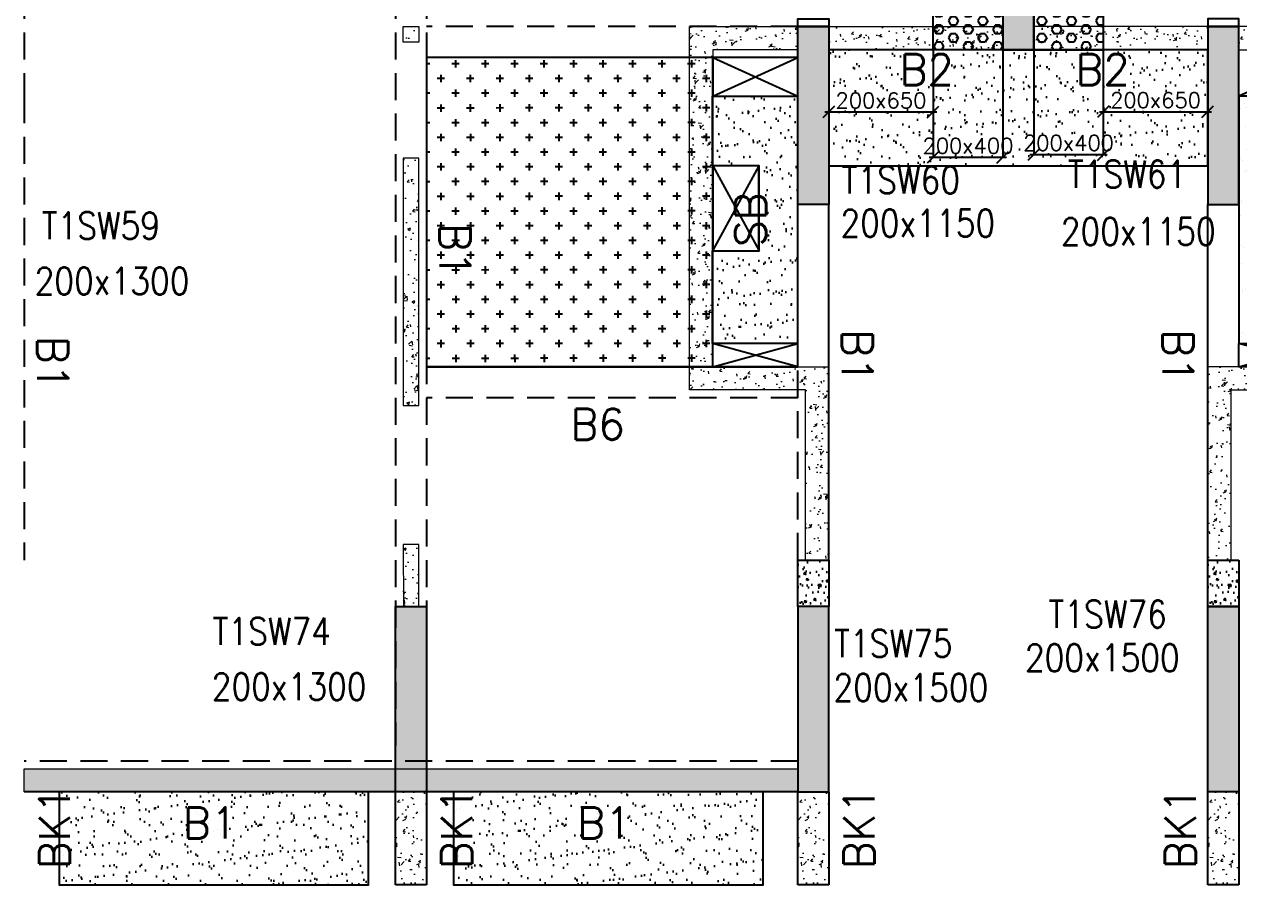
# Model space of a CAD drawing. Header units: millimetres. Extents: x 1078357 to 2594950, y -4969473 to -4636555.
# Drawn here: x 2080410 to 2088260, y -4673409 to -4667844 of the extents above; entities that cross this region are included whole.
import ezdxf

# ---------------------------------------------------------------- set-up
doc = ezdxf.new("R2010")
doc.units = ezdxf.units.MM
doc.header["$PDMODE"] = 35
for name, pattern in [('CENTER', [2, 1.25, -0.25, 0.25, -0.25]), ('CONTINOUS', [0]), ('HIDDEN', [0.375, 0.25, -0.125]), ('New Retail block$0$CONTINOUS', [0])]:
    doc.linetypes.add(name, pattern=pattern)
doc.layers.get('0').update_dxf_attribs({"lineweight": 0})
doc.layers.get('Defpoints').update_dxf_attribs({"lineweight": 0})
for name, color, linetype, lineweight in [('A-_ANOTDIMA_D-', 6, 'Continuous', 13), ('COL. NO.', 30, 'Continuous', 25), ('COL. SIZE', 7, 'Continuous', 25), ('DIM', 9, 'Continuous', 25), ('HATCH', 8, 'Continuous', 30), ('RCC UPSTAND', 43, 'Continuous', 30), ('S-NON STR RCC WALL', 8, 'Continuous', 0)]:
    doc.layers.add(name, color=color, linetype=linetype, lineweight=lineweight)
for name, color, linetype in [('B-200x325', 201, 'HIDDEN'), ('B-200x650', 241, 'HIDDEN'), ('B-300xSLAB THK.', 151, 'Continuous'), ('BK1-200x650', 241, 'HIDDEN'), ('DC BEAM NO.', 7, 'Continuous'), ('DROP SLAB', 8, 'Continuous'), ('NON STR. RCC WALL', 6, 'Continuous'), ('S-COLUMN_SHEAR WALL', 1, 'Continuous'), ('S-PROJECTION', 54, 'New Retail block$0$CONTINOUS'), ('SLAB FOLD', 8, 'Continuous')]:
    doc.layers.add(name, color=color, linetype=linetype)
doc.styles.add('Roman', font='romans')
doc.styles.add('ROMANS', font='romans.shx', dxfattribs={"width": 0.85})
doc.dimstyles.new('HARESH', dxfattribs={"dimtxt": 150, "dimasz": 75, "dimexe": 0, "dimexo": 0, "dimgap": 25, "dimtad": 1, "dimdec": 0, "dimdsep": 46, "dimtxsty": 'Roman', "dimblk": 'OBLIQUE', "dimcen": 225, "dimdle": 25, "dimclrd": 2, "dimclre": 2, "dimclrt": 7, "dimadec": 8, "dimazin": 1, "dimtfac": 1, "dimtdec": 0, "dimtmove": 0, "dimatfit": 0, "dimfxl": 1, "dimlwd": -1, "dimlwe": -1, "dimarcsym": 0})
pattern_1 = [(50, (-4290485.55, 23160377.68), (182.184669, -15.9390855), [19.05, -209.55]), (355, (-4290485.55, 23160377.68), (-35.2434214, 191.0568452), [15.24, -167.6405842]), (100.4514447, (-4290470.37, 23160376.35), (146.9412471, 175.1177519), [16.1900088, -178.0902446]), (46.1842, (-4290485.55, 23160428.48), (271.0790409, -42.042328), [28.575, -314.325]), (96.6355576, (-4290462.96, 23160424.97), (237.404134, 247.4261246), [24.2850231, -267.1356082]), (351.1841512, (-4290485.55, 23160428.48), (237.404134, 247.4261246), [22.859967, -251.459732]), (21, (-4290460.15, 23160415.78), (151.6143913, -102.2651982), [19.05, -209.55]), (326, (-4290460.15, 23160415.78), (61.8020283, 184.1879661), [15.24, -167.64]), (71.451445, (-4290447.52, 23160407.26), (213.4164193, 81.9227689), [16.1900088, -178.0899376]), (37.5, (-4290485.55, 23160377.68), (3.08860325, 84.55503887), [0, -165.608, 0, -170.18, 0, -168.275]), (7.5, (-4290485.55, 23160377.68), (66.8196625, 100.18057482), [0, -97.028, 0, -161.798, 0, -64.135]), (327.5, (-4290542.194, 23160377.68), (135.59059517, -5.728744), [0, -63.5, 0, -198.12, 0, -262.89]), (317.5, (-4290567.59, 23160377.68), (148.1291814, 25.42649103), [0, -82.55, 0, -131.572, 0, -186.69])]
pattern_2 = [(180, (954385.375, 209114.72), (-7e-15, -54.99261315), [31.75, -63.5]), (300, (954385.375, 209114.72), (47.625, 27.4963066), [31.75, -63.5]), (240, (954353.625, 209114.72), (47.625, -27.4963066), [31.75, -63.5])]

# ---------------------------------------------------------------- blocks, each defined once
blk = doc.blocks.new('_Oblique')
at = {"color": 0, "linetype": 'ByBlock', "lineweight": -2}
blk.add_line((-0.5, -0.5), (0.5, 0.5), dxfattribs=at)
blk = doc.blocks.new('*D1540')
at = {"layer": 'Defpoints', "color": 0, "ltscale": 700, "transparency": 16777216}
for p in [(2086284.6, -4668010, 0), (2086734.7, -4668010, 0), (2086284.6, -4668705)]:
    blk.add_point(p, dxfattribs=at)
at = {"layer": 'DIM', "color": 2, "ltscale": 700, "transparency": 16777216}
for p, q in [((2086284.6, -4668010), (2086284.6, -4668705)), ((2086734.7, -4668010), (2086734.7, -4668705)), ((2086759.7, -4668705), (2086259.6, -4668705))]:
    blk.add_line(p, q, dxfattribs=at)
at = {"layer": 'DIM', "color": 2, "ltscale": 700, "transparency": 16777216, "xscale": 75, "yscale": 75, "zscale": 75, "rotation": 180}
blk.add_blockref('_Oblique', (2086284.6, -4668705), dxfattribs=at)
at = {"layer": 'DIM', "color": 2, "ltscale": 700, "transparency": 16777216, "xscale": 75, "yscale": 75, "zscale": 75}
blk.add_blockref('_Oblique', (2086734.7, -4668705), dxfattribs=at)
at = {"layer": 'DIM', "color": 7, "ltscale": 700, "transparency": 16777216, "insert": (2086509.7, -4668630), "char_height": 150, "attachment_point": 5, "style": 'Roman'}
blk.add_mtext('{\\H0.666667x;200x400}', dxfattribs=at)
blk = doc.blocks.new('*D1541')
at = {"layer": 'Defpoints', "color": 0, "ltscale": 700, "transparency": 16777216}
for p in [(2085609.9, -4668010, 0), (2086284.6, -4668010, 0), (2085609.9, -4668412.1)]:
    blk.add_point(p, dxfattribs=at)
at = {"layer": 'DIM', "color": 2, "ltscale": 700, "transparency": 16777216}
for p, q in [((2085609.9, -4668010), (2085609.9, -4668412.1)), ((2086284.6, -4668010), (2086284.6, -4668412.1)), ((2086309.6, -4668412.1), (2085584.9, -4668412.1))]:
    blk.add_line(p, q, dxfattribs=at)
at = {"layer": 'DIM', "color": 2, "ltscale": 700, "transparency": 16777216, "xscale": 75, "yscale": 75, "zscale": 75, "rotation": 180}
blk.add_blockref('_Oblique', (2085609.9, -4668412.1), dxfattribs=at)
at = {"layer": 'DIM', "color": 2, "ltscale": 700, "transparency": 16777216, "xscale": 75, "yscale": 75, "zscale": 75}
blk.add_blockref('_Oblique', (2086284.6, -4668412.1), dxfattribs=at)
at = {"layer": 'DIM', "color": 7, "ltscale": 700, "transparency": 16777216, "insert": (2085947.3, -4668337.1), "char_height": 150, "attachment_point": 5, "style": 'Roman'}
blk.add_mtext('{\\H0.666667x;200x650}', dxfattribs=at)
blk = doc.blocks.new('*D1542')
at = {"layer": 'Defpoints', "color": 0, "ltscale": 700, "transparency": 16777216}
for p in [(2086934.8, -4668010, 0), (2087384.9, -4668010, 0), (2087384.9, -4668686.8)]:
    blk.add_point(p, dxfattribs=at)
at = {"layer": 'DIM', "color": 2, "ltscale": 700, "transparency": 16777216}
for p, q in [((2086934.8, -4668010), (2086934.8, -4668686.8)), ((2087384.9, -4668010), (2087384.9, -4668686.8)), ((2086909.8, -4668686.8), (2087409.9, -4668686.8))]:
    blk.add_line(p, q, dxfattribs=at)
at = {"layer": 'DIM', "color": 2, "ltscale": 700, "transparency": 16777216, "xscale": 75, "yscale": 75, "zscale": 75, "rotation": 180}
blk.add_blockref('_Oblique', (2086934.8, -4668686.8), dxfattribs=at)
at = {"layer": 'DIM', "color": 2, "ltscale": 700, "transparency": 16777216, "xscale": 75, "yscale": 75, "zscale": 75}
blk.add_blockref('_Oblique', (2087384.9, -4668686.8), dxfattribs=at)
at = {"layer": 'DIM', "color": 7, "ltscale": 700, "transparency": 16777216, "insert": (2087159.8, -4668611.8), "char_height": 150, "attachment_point": 5, "style": 'Roman'}
blk.add_mtext('{\\H0.666667x;200x400}', dxfattribs=at)
blk = doc.blocks.new('*D1543')
at = {"layer": 'Defpoints', "color": 0, "ltscale": 700, "transparency": 16777216}
for p in [(2087384.9, -4668010, 0), (2088059.8, -4668010, 0), (2088059.8, -4668410.1)]:
    blk.add_point(p, dxfattribs=at)
at = {"layer": 'DIM', "color": 2, "ltscale": 700, "transparency": 16777216}
for p, q in [((2087384.9, -4668010), (2087384.9, -4668410.1)), ((2088059.8, -4668010), (2088059.8, -4668410.1)), ((2087359.9, -4668410.1), (2088084.8, -4668410.1))]:
    blk.add_line(p, q, dxfattribs=at)
at = {"layer": 'DIM', "color": 2, "ltscale": 700, "transparency": 16777216, "xscale": 75, "yscale": 75, "zscale": 75, "rotation": 180}
blk.add_blockref('_Oblique', (2087384.9, -4668410.1), dxfattribs=at)
at = {"layer": 'DIM', "color": 2, "ltscale": 700, "transparency": 16777216, "xscale": 75, "yscale": 75, "zscale": 75}
blk.add_blockref('_Oblique', (2088059.8, -4668410.1), dxfattribs=at)
at = {"layer": 'DIM', "color": 7, "ltscale": 700, "transparency": 16777216, "insert": (2087722.3, -4668335.1), "char_height": 150, "attachment_point": 5, "style": 'Roman'}
blk.add_mtext('{\\H0.666667x;200x650}', dxfattribs=at)
blk = doc.blocks.new('G$CD63B60BD')
at = {"layer": 'COL. NO.', "linetype": 'Continuous', "style": 'ROMANS', "width": 0.85}
for s, p in [('T1SW61', (38245.8, 3908.3, -320.4)), ('T1SW60', (36783.6, 3870.6, -320.4)), ('T1SW59', (31613, 3574.7, -320.4)), ('T1SW76', (38120.4, 1062.3, -320.4)), ('T1SW74', (32717.2, 951.6, -320.4)), ('T1SW75', (36735.3, 872.8, -320.4))]:
    blk.add_text(s, height=175, dxfattribs=at).set_placement(p)
at = {"layer": 'COL. SIZE', "linetype": 'Continuous', "style": 'ROMANS', "width": 0.85}
for s, p in [('200x1150', (36775.6, 3591.4, -320.4)), ('200x1150', (38200.2, 3537.4, -320.4)), ('200x1300', (31567.2, 3216.9, -320.4)), ('200x1500', (37968.1, 780.4, -320.4)), ('200x1300', (32711.8, 593.8, -320.4)), ('200x1500', (36730.7, 588, -320.4))]:
    blk.add_text(s, height=175, dxfattribs=at).set_placement(p)

msp = doc.modelspace()

# ---------------------------------------------------------------- hatches: boundary and pattern name
at = {"layer": 'DROP SLAB'}
h = msp.add_hatch(dxfattribs=at)
h.set_pattern_fill('CROSS', color=8, scale=15, angle=0.03079)
h.set_pattern_definition([(180.03079016, (-7798855.095, 37484912.06), (-95.19879988, -95.30117261), [47.625, -142.875]), (270.03079016, (-7798878.92, 37484935.86), (95.30117261, -95.19879988), [47.625, -142.875])])
h.paths.add_polyline_path([(2084859.8, -4668059.5), (2083009.9, -4668059.5), (2083009.9, -4670059.3), (2084859.8, -4670059.3)])
at = {"layer": 'HATCH'}
h = msp.add_hatch(dxfattribs=at)
h.set_pattern_fill('AR-SAND', color=8, scale=3, angle=179.97015)
h.set_pattern_definition([(37.47015413, (-2998822.73, 18698699.12), (-4.72361136, 146.8264517), [0, -115.824, 0, -129.54, 0, -123.825]), (7.4701541, (-2998822.73, 18698699.12), (134.9689868, 214.9772528), [0, -62.484, 0, -104.394, 0, -40.005]), (327.4701541, (-2998916.46, 18698699.17), (237.2979035, 0.3075449), [0, -38.1, 0, -137.16, 0, -179.07]), (317.4701541, (-2998916.46, 18698699.17), (229.1017424, 66.759465), [0, -19.05, 0, -89.916, 0, -102.87])])
h.paths.add_polyline_path([(2088060.2, -4668009.4), (2085610.2, -4668009.4), (2085610.2, -4668759.4), (2088060.2, -4668759.4)])
h = msp.add_hatch(dxfattribs=at)
h.set_pattern_fill('AR-SAND', color=8, scale=3, angle=179.97015)
h.set_pattern_definition([(37.47015413, (-2998822.64, 18698699.12), (-4.72361136, 146.8264517), [0, -115.824, 0, -129.54, 0, -123.825]), (7.4701541, (-2998822.64, 18698699.12), (134.9689868, 214.9772528), [0, -62.484, 0, -104.394, 0, -40.005]), (327.4701541, (-2998916.36, 18698699.17), (237.2979035, 0.3075449), [0, -38.1, 0, -137.16, 0, -179.07]), (317.4701541, (-2998916.36, 18698699.17), (229.1017424, 66.759465), [0, -19.05, 0, -89.916, 0, -102.87])])
h.paths.add_polyline_path([(2088060.3, -4668009.4), (2085610.3, -4668009.4), (2085610.3, -4668609.5), (2088060.3, -4668609.5)])
h = msp.add_hatch(dxfattribs=at)
h.set_pattern_fill('AR-SAND', color=8, scale=3, angle=359.97015)
h.set_pattern_definition([(37.47015413, (-4119983.92, 23606666.06), (-4.72361136, 146.8264517), [0, -115.824, 0, -129.54, 0, -123.825]), (7.4701541, (-4119983.92, 23606666.06), (134.9689868, 214.9772528), [0, -62.484, 0, -104.394, 0, -40.005]), (327.47015413, (-4120077.65, 23606666.11), (237.29790347, 0.3075449), [0, -38.1, 0, -137.16, 0, -179.07]), (317.4701541, (-4120077.65, 23606666.1), (229.1017424, 66.759465), [0, -19.05, 0, -89.916, 0, -102.87])])
h.paths.add_polyline_path([(2085409.2, -4669909.5), (2084859.2, -4669909.5), (2084859.2, -4669309.5), (2085159.2, -4669309.5), (2085159.2, -4668759.5), (2084859.2, -4668759.6), (2084859.2, -4668309.5), (2085409.2, -4668309.5)])
h = msp.add_hatch(dxfattribs=at)
h.set_pattern_fill('AR-SAND', color=8, scale=3, angle=180.02985)
h.set_pattern_definition([(37.47015413, (-4119983.15, 23606665.99), (-4.72361136, 146.8264517), [0, -115.824, 0, -129.54, 0, -123.825]), (7.4701541, (-4119983.15, 23606665.99), (134.9689868, 214.9772528), [0, -62.484, 0, -104.394, 0, -40.005]), (327.47015413, (-4120076.87, 23606666.04), (237.29790347, 0.3075449), [0, -38.1, 0, -137.16, 0, -179.07]), (317.4701541, (-4120076.87, 23606666.04), (229.1017424, 66.759465), [0, -19.05, 0, -89.916, 0, -102.87])])
h.paths.add_polyline_path([(2088259.9, -4669909.5), (2088809.9, -4669909.5), (2088809.9, -4669309.4), (2088509.9, -4669309.4), (2088509.9, -4668759.5), (2088809.9, -4668759.5), (2088809.9, -4668309.5), (2088259.9, -4668309.5)])
h = msp.add_hatch(dxfattribs=at)
h.set_pattern_fill('AR-SAND', color=8, scale=3, angle=179.97015)
h.set_pattern_definition([(37.47015413, (-2997497.64, 18698699.14), (-4.72361136, 146.8264517), [0, -115.824, 0, -129.54, 0, -123.825]), (7.4701541, (-2997497.64, 18698699.14), (134.9689868, 214.9772528), [0, -62.484, 0, -104.394, 0, -40.005]), (327.4701541, (-2997591.36, 18698699.18), (237.2979035, 0.3075449), [0, -38.1, 0, -137.16, 0, -179.07]), (317.4701541, (-2997591.36, 18698699.18), (229.1017424, 66.759465), [0, -19.05, 0, -89.916, 0, -102.87])])
h.paths.add_polyline_path([(2082635.3, -4672809.5), (2080635.3, -4672809.5), (2080635.3, -4673409.5), (2082635.3, -4673409.5)])
h = msp.add_hatch(dxfattribs=at)
h.set_pattern_fill('AR-SAND', color=8, scale=3, angle=179.97015)
h.set_pattern_definition([(37.47015413, (-3000047.64, 18698699.14), (-4.72361136, 146.8264517), [0, -115.824, 0, -129.54, 0, -123.825]), (7.4701541, (-3000047.64, 18698699.14), (134.9689868, 214.9772528), [0, -62.484, 0, -104.394, 0, -40.005]), (327.4701541, (-3000141.36, 18698699.18), (237.2979035, 0.3075449), [0, -38.1, 0, -137.16, 0, -179.07]), (317.4701541, (-3000141.36, 18698699.18), (229.1017424, 66.759465), [0, -19.05, 0, -89.916, 0, -102.87])])
h.paths.add_polyline_path([(2085185.3, -4672809.5), (2083185.3, -4672809.5), (2083185.3, -4673409.5), (2085185.3, -4673409.5)])
at = {"layer": 'RCC UPSTAND'}
h = msp.add_hatch(dxfattribs=at)
h.set_pattern_fill('AR-CONC', color=8, scale=20, angle=90)
h.set_pattern_definition([(140, (-1122590.19, -7210053.96), (12.550427, 143.4520365), [15, -165]), (85, (-1122590.19, -7210053.96), (-150.438427, -27.7502667), [12, -132]), (190.4514445, (-1122589.14, -7210042), (-137.887998, 115.7017693), [12.7480384, -140.2284224]), (136.1842, (-1122630.19, -7210053.96), (33.103856, 213.448266), [22.5, -247.5]), (186.6356355, (-1122627.43, -7210036.17), (-194.82372, 186.932389), [19.122068, -210.342752]), (81.184164, (-1122630.19, -7210053.96), (-194.82372, 186.932389), [18, -198]), (111, (-1122620.19, -7210033.96), (80.523778, 119.3814104), [15, -165]), (56, (-1122620.19, -7210033.96), (-145.030009, 48.6630664), [12, -132]), (161.4514447, (-1122613.48, -7210024.01), (-64.5062306, 168.0444753), [12.748038, -140.2284224]), (127.5, (-1122590.185, -7210053.96), (-66.57877077, 2.43197106), [0, -130.4, 0, -134, 0, -132.5]), (97.5, (-1122590.185, -7210053.96), (-78.8823424, 52.6139075), [0, -76.4, 0, -127.4, 0, -50.5]), (57.5, (-1122590.185, -7210098.56), (4.51097435, 106.7644872), [0, -50, 0, -156, 0, -207]), (47.5, (-1122590.19, -7210118.56), (-20.0209965, 116.6372339), [0, -65, 0, -103.6, 0, -147])])
h.paths.add_polyline_path([(2085609.8, -4671309.5), (2085609.8, -4671609.5), (2085409.9, -4671609.5), (2085409.9, -4671309.5)])
h = msp.add_hatch(dxfattribs=at)
h.set_pattern_fill('AR-CONC', color=8, scale=20, angle=90)
h.set_pattern_definition([(140, (-1119940.19, -7210053.96), (12.550427, 143.4520365), [15, -165]), (85, (-1119940.19, -7210053.96), (-150.438427, -27.7502667), [12, -132]), (190.4514445, (-1119939.14, -7210042), (-137.887998, 115.7017693), [12.7480384, -140.2284224]), (136.1842, (-1119980.19, -7210053.96), (33.103856, 213.448266), [22.5, -247.5]), (186.6356355, (-1119977.43, -7210036.17), (-194.82372, 186.932389), [19.122068, -210.342752]), (81.184164, (-1119980.19, -7210053.96), (-194.82372, 186.932389), [18, -198]), (111, (-1119970.19, -7210033.96), (80.523778, 119.3814104), [15, -165]), (56, (-1119970.19, -7210033.96), (-145.030009, 48.6630664), [12, -132]), (161.4514447, (-1119963.48, -7210024.01), (-64.5062306, 168.0444753), [12.748038, -140.2284224]), (127.5, (-1119940.185, -7210053.96), (-66.57877077, 2.43197106), [0, -130.4, 0, -134, 0, -132.5]), (97.5, (-1119940.185, -7210053.96), (-78.8823424, 52.6139075), [0, -76.4, 0, -127.4, 0, -50.5]), (57.5, (-1119940.185, -7210098.56), (4.51097435, 106.7644872), [0, -50, 0, -156, 0, -207]), (47.5, (-1119940.19, -7210118.56), (-20.0209965, 116.6372339), [0, -65, 0, -103.6, 0, -147])])
h.paths.add_polyline_path([(2088259.8, -4671309.5), (2088259.8, -4671609.5), (2088059.9, -4671609.5), (2088059.9, -4671309.5)])
at = {"layer": 'S-COLUMN_SHEAR WALL', "lineweight": 25}
h = msp.add_hatch(color=1, dxfattribs=at)
h.dxf.hatch_style = 1
h.paths.add_polyline_path([(2086734.9, -4668009.5), (2086934.9, -4668009.5), (2086934.9, -4665859.5), (2086734.9, -4665859.5)])
at = {"layer": 'S-COLUMN_SHEAR WALL', "lineweight": 25, "extrusion": (-1.00316e-06, -1.91639e-11, 1)}
h = msp.add_hatch(color=1, dxfattribs=at)
h.dxf.hatch_style = 1
h.paths.add_polyline_path([(2085409.9, -4667859.5), (2085609.9, -4667859.5), (2085609.9, -4669009.5), (2085409.9, -4669009.5)])
at = {"layer": 'S-COLUMN_SHEAR WALL', "lineweight": 25}
h = msp.add_hatch(color=1, dxfattribs=at)
h.dxf.hatch_style = 1
h.paths.add_polyline_path([(2088259.9, -4667859.5), (2088059.9, -4667859.5), (2088059.9, -4669009.5), (2088259.9, -4669009.5)])
h = msp.add_hatch(color=1, dxfattribs=at)
h.dxf.hatch_style = 1
h.paths.add_polyline_path([(2083009.9, -4671609.5), (2083009.9, -4672809.5), (2082809.9, -4672809.5), (2082809.9, -4671609.5)])
at = {"layer": 'S-COLUMN_SHEAR WALL', "lineweight": 25, "extrusion": (-1.00316e-06, -1.91639e-11, 1)}
h = msp.add_hatch(color=1, dxfattribs=at)
h.dxf.hatch_style = 1
h.paths.add_polyline_path([(2085409.9, -4672809.5), (2085609.9, -4672809.5), (2085609.9, -4671609.5), (2085409.9, -4671609.5)])
at = {"layer": 'S-COLUMN_SHEAR WALL', "lineweight": 25}
h = msp.add_hatch(color=1, dxfattribs=at)
h.dxf.hatch_style = 1
h.paths.add_polyline_path([(2088259.9, -4671609.5), (2088259.9, -4672809.5), (2088059.9, -4672809.5), (2088059.9, -4671609.5)])
at = {"layer": 'S-NON STR RCC WALL'}
h = msp.add_hatch(dxfattribs=at)
h.set_pattern_fill('AR-CONC', color=256, angle=180)
h.set_pattern_definition([(50, (3180134.69, -9529286.15), (182.184669, -15.9390855), [19.05, -209.55]), (355, (3180134.69, -9529286.15), (-35.2434214, 191.056845), [15.24, -167.640584]), (100.4514447, (3180149.87, -9529287.48), (146.941247, 175.117752), [16.190009, -178.0902446]), (46.1842, (3180134.69, -9529235.35), (271.079041, -42.042328), [28.575, -314.325]), (96.6355576, (3180157.28, -9529238.86), (237.404134, 247.426125), [24.285023, -267.135608]), (351.184151, (3180134.7, -9529235.35), (237.404134, 247.426125), [22.859967, -251.459732]), (21, (3180160.09, -9529248.05), (151.6143913, -102.265198), [19.05, -209.55]), (326, (3180160.09, -9529248.05), (61.802028, 184.187966), [15.24, -167.64]), (71.451445, (3180172.72, -9529256.58), (213.416419, 81.922769), [16.190009, -178.0899376]), (37.5, (3180134.686, -9529286.154), (3.08860325, 84.5550389), [0, -165.608, 0, -170.18, 0, -168.275]), (7.5, (3180134.69, -9529286.15), (66.8196625, 100.1805748), [0, -97.028, 0, -161.798, 0, -64.135]), (327.5, (3180078.044, -9529286.154), (135.5905952, -5.728744), [0, -63.5, 0, -198.12, 0, -262.89]), (317.5, (3180052.64, -9529286.15), (148.1291814, 25.426491), [0, -82.55, 0, -131.572, 0, -186.69])])
h.paths.add_polyline_path([(2082860.3, -4667859.3), (2082960.3, -4667859.3), (2082960.3, -4667959.3), (2082860.3, -4667959.3)])
h = msp.add_hatch(dxfattribs=at)
h.set_pattern_fill('AR-CONC', color=256)
h.set_pattern_definition(pattern_1)
h.paths.add_polyline_path([(2084710.3, -4670209.5), (2084710.3, -4667859.5), (2085410.3, -4667859.5), (2085410.3, -4668009.5), (2084860.3, -4668009.5), (2084860.3, -4670059.5), (2085610.3, -4670059.5), (2085610.3, -4671309.5), (2085460.3, -4671309.5), (2085460.3, -4670209.5)])
h = msp.add_hatch(dxfattribs=at)
h.set_pattern_fill('AR-CONC', color=256)
h.set_pattern_definition(pattern_1)
h.paths.add_polyline_path([(2086735.3, -4668009.5), (2085610.3, -4668009.5), (2085610.3, -4667859.5), (2086735.3, -4667859.5)])
h = msp.add_hatch(dxfattribs=at)
h.set_pattern_fill('AR-CONC', color=256, angle=180)
h.set_pattern_definition(pattern_1)
h.paths.add_polyline_path([(2086935.3, -4668009.5), (2088060.3, -4668009.5), (2088060.3, -4667859.5), (2086935.3, -4667859.5)])
h = msp.add_hatch(dxfattribs=at)
h.set_pattern_fill('AR-CONC', color=256, angle=180)
h.set_pattern_definition(pattern_1)
h.paths.add_polyline_path([(2088960.3, -4670209.5), (2088960.3, -4667859.5), (2088260.3, -4667859.5), (2088260.4, -4668009.5), (2088810.3, -4668009.5), (2088810.3, -4670059.5), (2088060.3, -4670059.5), (2088060.3, -4671309.5), (2088210.3, -4671309.5), (2088210.3, -4670209.5)])
h = msp.add_hatch(dxfattribs=at)
h.set_pattern_fill('AR-CONC', color=256, angle=180)
h.set_pattern_definition([(50, (3180147.9, -9527921.49), (182.184669, -15.9390855), [19.05, -209.55]), (355, (3180147.9, -9527921.49), (-35.2434214, 191.056845), [15.24, -167.640584]), (100.4514447, (3180163.08, -9527922.82), (146.941247, 175.117752), [16.190009, -178.0902446]), (46.1842, (3180147.9, -9527870.7), (271.079041, -42.042328), [28.575, -314.325]), (96.6355576, (3180170.5, -9527874.2), (237.404134, 247.426125), [24.285023, -267.135608]), (351.184151, (3180147.9, -9527870.7), (237.404134, 247.426125), [22.859967, -251.459732]), (21, (3180173.3, -9527883.39), (151.6143913, -102.265198), [19.05, -209.55]), (326, (3180173.3, -9527883.39), (61.802028, 184.187966), [15.24, -167.64]), (71.451445, (3180185.93, -9527891.91), (213.416419, 81.922769), [16.190009, -178.0899376]), (37.5, (3180147.9, -9527921.49), (3.08860325, 84.5550389), [0, -165.608, 0, -170.18, 0, -168.275]), (7.5, (3180147.9, -9527921.49), (66.8196625, 100.1805748), [0, -97.028, 0, -161.798, 0, -64.135]), (327.5, (3180091.26, -9527921.49), (135.5905952, -5.728744), [0, -63.5, 0, -198.12, 0, -262.89]), (317.5, (3180065.86, -9527921.49), (148.1291814, 25.426491), [0, -82.55, 0, -131.572, 0, -186.69])])
h.paths.add_polyline_path([(2082860.3, -4670309.3), (2082960.3, -4670309.3), (2082960.3, -4668709.3), (2082860.3, -4668709.3)])
h = msp.add_hatch(dxfattribs=at)
h.set_pattern_fill('AR-CONC', color=256, angle=180)
h.set_pattern_definition([(50, (2082923.18, -4843902.3), (182.18467, -15.93909), [19.05, -209.55]), (355, (2082923.18, -4843902.3), (-35.24342, 191.05685), [15.24, -167.64058]), (100.45144, (2082938.37, -4843903.63), (146.94125, 175.11775), [16.19, -178.09024]), (46.1842, (2082923.18, -4843851.5), (271.07904, -42.04233), [28.575, -314.325]), (96.63556, (2082945.77, -4843855), (237.40413, 247.42612), [24.28502, -267.1356]), (351.18415, (2082923.18, -4843851.5), (237.40413, 247.42612), [22.85997, -251.45973]), (21, (2082948.58, -4843864.2), (151.61439, -102.2652), [19.05, -209.55]), (326, (2082948.58, -4843864.2), (61.80203, 184.18797), [15.24, -167.64]), (71.45144, (2082961.22, -4843872.72), (213.41642, 81.92277), [16.19, -178.08994]), (37.5, (2082923.185, -4843902.3), (3.088603, 84.55504), [0, -165.608, 0, -170.18, 0, -168.275]), (7.5, (2082923.185, -4843902.3), (66.819663, 100.180575), [0, -97.028, 0, -161.798, 0, -64.135]), (327.5, (2082866.54, -4843902.3), (135.590595, -5.728744), [0, -63.5, 0, -198.12, 0, -262.89]), (317.5, (2082841.14, -4843902.3), (148.12918, 25.42649), [0, -82.55, 0, -131.572, 0, -186.69])])
h.paths.add_polyline_path([(2082860.3, -4671609.8), (2082960.3, -4671609.8), (2082960.3, -4671209.3), (2082860.3, -4671209.3)])
h = msp.add_hatch(dxfattribs=at)
h.set_pattern_fill('AR-CONC', color=256)
h.set_pattern_definition([(50, (-5387710.27, 27844396.87), (182.184669, -15.93908554), [19.05, -209.55]), (355, (-5387710.27, 27844396.87), (-35.2434214, 191.0568452), [15.24, -167.6405842]), (100.4514447, (-5387695.09, 27844395.54), (146.9412471, 175.1177519), [16.1900088, -178.0902446]), (46.1842, (-5387710.27, 27844447.67), (271.0790409, -42.042328), [28.575, -314.325]), (96.6355576, (-5387687.68, 27844444.16), (237.404134, 247.4261246), [24.2850231, -267.1356082]), (351.1841512, (-5387710.27, 27844447.67), (237.404134, 247.4261246), [22.859967, -251.459732]), (21, (-5387684.87, 27844434.97), (151.6143913, -102.2651982), [19.05, -209.55]), (326, (-5387684.87, 27844434.97), (61.8020283, 184.1879661), [15.24, -167.64]), (71.451445, (-5387672.23, 27844426.44), (213.4164193, 81.9227689), [16.1900088, -178.0899376]), (37.5, (-5387710.27, 27844396.865), (3.08860325, 84.55503887), [0, -165.608, 0, -170.18, 0, -168.275]), (7.5, (-5387710.27, 27844396.865), (66.8196625, 100.18057482), [0, -97.028, 0, -161.798, 0, -64.135]), (327.5, (-5387766.91, 27844396.865), (135.59059517, -5.72874399), [0, -63.5, 0, -198.12, 0, -262.89]), (317.5, (-5387792.31, 27844396.87), (148.1291814, 25.42649103), [0, -82.55, 0, -131.572, 0, -186.69])])
h.paths.add_polyline_path([(2085407.4, -4672809.5), (2080410.3, -4672809.5), (2080410.3, -4672659.5), (2085407.4, -4672659.5)])
h = msp.add_hatch(dxfattribs=at)
h.set_pattern_fill('AR-CONC', color=256, angle=180)
h.set_pattern_definition([(50, (-7547362.35, 37566297.85), (182.184669, -15.93908554), [19.05, -209.55]), (355, (-7547362.35, 37566297.85), (-35.2434214, 191.0568452), [15.24, -167.6405842]), (100.4514447, (-7547347.17, 37566296.53), (146.9412471, 175.1177519), [16.1900088, -178.0902446]), (46.1842, (-7547362.35, 37566348.65), (271.0790409, -42.0423279), [28.575, -314.325]), (96.6355576, (-7547339.76, 37566345.15), (237.404134, 247.4261246), [24.2850231, -267.1356082]), (351.1841512, (-7547362.35, 37566348.65), (237.404134, 247.4261246), [22.859967, -251.459732]), (21, (-7547336.95, 37566335.95), (151.61439127, -102.2651982), [19.05, -209.55]), (326, (-7547336.95, 37566335.95), (61.80202835, 184.1879661), [15.24, -167.64]), (71.451445, (-7547324.32, 37566327.43), (213.4164193, 81.9227689), [16.1900088, -178.0899376]), (37.5, (-7547362.35, 37566297.853), (3.08860325, 84.55503887), [0, -165.608, 0, -170.18, 0, -168.275]), (7.5, (-7547362.35, 37566297.85), (66.81966251, 100.18057482), [0, -97.028, 0, -161.798, 0, -64.135]), (327.5, (-7547418.994, 37566297.85), (135.59059517, -5.72874399), [0, -63.5, 0, -198.12, 0, -262.89]), (317.5, (-7547444.4, 37566297.85), (148.1291814, 25.42649103), [0, -82.55, 0, -131.572, 0, -186.69])])
h.paths.add_polyline_path([(2083009.9, -4672809.4), (2082809.9, -4672809.4), (2082809.9, -4673409.4), (2083009.9, -4673409.4), (2083009.9, -4673409.4), (2083009.9, -4672809.5)], is_closed=False)
h = msp.add_hatch(dxfattribs=at)
h.set_pattern_fill('AR-CONC', color=256, angle=180)
h.set_pattern_definition([(50, (-7544762.33, 37566297.85), (182.184669, -15.93908554), [19.05, -209.55]), (355, (-7544762.33, 37566297.85), (-35.2434214, 191.0568452), [15.24, -167.6405842]), (100.4514447, (-7544747.15, 37566296.53), (146.9412471, 175.1177519), [16.1900088, -178.0902446]), (46.1842, (-7544762.33, 37566348.65), (271.0790409, -42.0423279), [28.575, -314.325]), (96.6355576, (-7544739.74, 37566345.15), (237.404134, 247.4261246), [24.2850231, -267.1356082]), (351.1841512, (-7544762.33, 37566348.65), (237.404134, 247.4261246), [22.859967, -251.459732]), (21, (-7544736.93, 37566335.95), (151.61439127, -102.2651982), [19.05, -209.55]), (326, (-7544736.93, 37566335.95), (61.80202835, 184.1879661), [15.24, -167.64]), (71.451445, (-7544724.3, 37566327.43), (213.4164193, 81.9227689), [16.1900088, -178.0899376]), (37.5, (-7544762.33, 37566297.853), (3.08860325, 84.55503887), [0, -165.608, 0, -170.18, 0, -168.275]), (7.5, (-7544762.33, 37566297.85), (66.81966251, 100.18057482), [0, -97.028, 0, -161.798, 0, -64.135]), (327.5, (-7544818.97, 37566297.85), (135.59059517, -5.72874399), [0, -63.5, 0, -198.12, 0, -262.89]), (317.5, (-7544844.37, 37566297.85), (148.1291814, 25.42649103), [0, -82.55, 0, -131.572, 0, -186.69])])
h.paths.add_polyline_path([(2085609.9, -4672809.4), (2085409.9, -4672809.4), (2085409.9, -4673409.4), (2085609.9, -4673409.4), (2085609.9, -4673409.4), (2085609.9, -4672809.5)], is_closed=False)
h = msp.add_hatch(dxfattribs=at)
h.set_pattern_fill('AR-CONC', color=256, angle=180)
h.set_pattern_definition([(50, (-7542112.33, 37566297.85), (182.184669, -15.93908554), [19.05, -209.55]), (355, (-7542112.33, 37566297.85), (-35.2434214, 191.0568452), [15.24, -167.6405842]), (100.4514447, (-7542097.15, 37566296.53), (146.9412471, 175.1177519), [16.1900088, -178.0902446]), (46.1842, (-7542112.33, 37566348.65), (271.0790409, -42.0423279), [28.575, -314.325]), (96.6355576, (-7542089.74, 37566345.15), (237.404134, 247.4261246), [24.2850231, -267.1356082]), (351.1841512, (-7542112.33, 37566348.65), (237.404134, 247.4261246), [22.859967, -251.459732]), (21, (-7542086.93, 37566335.95), (151.61439127, -102.2651982), [19.05, -209.55]), (326, (-7542086.93, 37566335.95), (61.80202835, 184.1879661), [15.24, -167.64]), (71.451445, (-7542074.3, 37566327.43), (213.4164193, 81.9227689), [16.1900088, -178.0899376]), (37.5, (-7542112.33, 37566297.853), (3.08860325, 84.55503887), [0, -165.608, 0, -170.18, 0, -168.275]), (7.5, (-7542112.33, 37566297.85), (66.81966251, 100.18057482), [0, -97.028, 0, -161.798, 0, -64.135]), (327.5, (-7542168.97, 37566297.85), (135.59059517, -5.72874399), [0, -63.5, 0, -198.12, 0, -262.89]), (317.5, (-7542194.37, 37566297.85), (148.1291814, 25.42649103), [0, -82.55, 0, -131.572, 0, -186.69])])
h.paths.add_polyline_path([(2088259.9, -4672809.4), (2088059.9, -4672809.4), (2088059.9, -4673409.4), (2088259.9, -4673409.4), (2088259.9, -4673409.4), (2088259.9, -4672809.5)], is_closed=False)
at = {"layer": 'SLAB FOLD', "ltscale": 1000}
h = msp.add_hatch(dxfattribs=at)
h.set_pattern_fill('HEX', color=8, scale=10, angle=180)
h.set_pattern_definition(pattern_2)
h.paths.add_polyline_path([(2086735.1, -4666070.1), (2086285.1, -4666070.1), (2086285.1, -4668009.4), (2086735.1, -4668009.4)])
h = msp.add_hatch(dxfattribs=at)
h.set_pattern_fill('HEX', color=8, scale=10, angle=180)
h.set_pattern_definition(pattern_2)
h.paths.add_polyline_path([(2086935.5, -4666070.1), (2087385.5, -4666070.1), (2087385.5, -4668009.4), (2086935.5, -4668009.4)])

# ---------------------------------------------------------------- linework, layer by layer
at = {"color": 2, "linetype": 'CENTER', "ltscale": 700, "elevation": 0}
msp.add_lwpolyline([(2086734.9, -4668009.4), (2086934.9, -4668009.4), (2086934.9, -4666059.4), (2086734.9, -4666059.4)], close=True, dxfattribs=at)
at = {"layer": 'B-200x325', "ltscale": 700}
for p, q in [((2085409.9, -4667859.5, 0), (2083010.1, -4667859.5, 0)), ((2085410.1, -4670259.3, 0), (2083010.1, -4670259.3, 0))]:
    msp.add_line(p, q, dxfattribs=at)
at = {"layer": 'B-200x325', "linetype": 'Continuous', "ltscale": 700}
for p, q in [((2085409.9, -4668059.5, 0), (2083010.1, -4668059.5, 0)), ((2085410.1, -4670059.3, 0), (2083010.1, -4670059.3, 0))]:
    msp.add_line(p, q, dxfattribs=at)
at = {"layer": 'B-200x650', "linetype": 'HIDDEN', "ltscale": 700}
for p, q in [((2080410.3, -4666059.5, 0), (2080410.3, -4668309.4, 0)), ((2082810.3, -4666059.5, 0), (2082810.3, -4672509.4, 0)), ((2083010.3, -4666059.5, 0), (2083010.3, -4672509.4, 0)), ((2080410.3, -4668309.4, 0), (2080410.3, -4671309.5, 0)), ((2085410.3, -4671309.5, 0), (2085410.3, -4669009.4, 0)), ((2085410.3, -4672609.4, 0), (2080410.3, -4672609.4, 0))]:
    msp.add_line(p, q, dxfattribs=at)
at = {"layer": 'B-200x650', "linetype": 'Continuous', "ltscale": 700}
msp.add_line((2088060.3, -4668009.4, 0), (2085610.3, -4668009.4, 0), dxfattribs=at)
at = {"layer": 'B-200x650', "linetype": 'CONTINOUS', "ltscale": 700}
for p, q in [((2085610.3, -4671309.5, 0), (2085610.3, -4669009.4, 0)), ((2088060.3, -4671309.5, 0), (2088060.3, -4669009.4, 0)), ((2085410.3, -4672809.4, 0), (2080410.3, -4672809.4, 0)), ((2082809.9, -4673409.5, 0), (2082809.9, -4672809.5, 0)), ((2083009.9, -4672809.5, 0), (2083009.9, -4673409.5, 0)), ((2085409.9, -4673409.5, 0), (2085409.9, -4672809.5, 0)), ((2085609.9, -4672809.5, 0), (2085609.9, -4673409.5, 0)), ((2088059.9, -4673409.5, 0), (2088059.9, -4672809.5, 0)), ((2088259.9, -4672809.5, 0), (2088259.9, -4673409.5, 0)), ((2083009.9, -4673409.5, 0), (2082809.9, -4673409.5, 0)), ((2085609.9, -4673409.5, 0), (2085409.9, -4673409.5, 0)), ((2088259.9, -4673409.5, 0), (2088059.9, -4673409.5, 0))]:
    msp.add_line(p, q, dxfattribs=at)
at = {"layer": 'BK1-200x650', "linetype": 'Continuous', "ltscale": 700, "elevation": 0}
for points in [[(2085610.4, -4667859.5), (2085410.4, -4667859.5), (2085410.4, -4667809.3), (2085610.4, -4667809.3)], [(2088060.4, -4667859.5), (2088260.4, -4667859.5), (2088260.4, -4667809.3), (2088060.4, -4667809.3)]]:
    msp.add_lwpolyline(points, close=True, dxfattribs=at)
at = {"layer": 'DROP SLAB', "color": 3, "linetype": 'CONTINOUS', "ltscale": 500}
for p, q in [((2084859.9, -4668309.5, 0), (2085409.8, -4668059.4, 0)), ((2084859.9, -4668059.4, 0), (2085409.9, -4668309.5, 0)), ((2088809.9, -4668059.4, 0), (2088259.9, -4668309.5, 0)), ((2084859.8, -4669309.5, 0), (2085159.8, -4668759.5, 0)), ((2084859.8, -4668759.5, 0), (2085159.8, -4669309.5, 0)), ((2085409.5, -4670059.5, 0), (2084859.5, -4669909.5, 0)), ((2084860.3, -4670059.2, 0), (2085409.5, -4669909.5, 0)), ((2088809.1, -4670059.2, 0), (2088259.9, -4669909.5, 0)), ((2088259.9, -4670059.5, 0), (2088809.9, -4669909.5, 0))]:
    msp.add_line(p, q, dxfattribs=at)
at = {"layer": 'DROP SLAB', "color": 3, "linetype": 'CONTINOUS', "ltscale": 500, "elevation": 0}
for points in [[(2084859.8, -4668059.5), (2083009.9, -4668059.5), (2083009.9, -4670059.3), (2084859.8, -4670059.3)], [(2084859.9, -4668309.5), (2085409.8, -4668309.5), (2085409.8, -4668059.4), (2084859.9, -4668059.4)], [(2084859.8, -4669309.5), (2085159.8, -4669309.5), (2085159.8, -4668759.5), (2084859.8, -4668759.5)], [(2084859.5, -4670059.2), (2085409.5, -4670059.2), (2085409.5, -4669909.5), (2084859.5, -4669909.5)], [(2088809.9, -4670059.2), (2088259.9, -4670059.2), (2088259.9, -4669909.5), (2088809.9, -4669909.5)]]:
    msp.add_lwpolyline(points, close=True, dxfattribs=at)
at = {"layer": 'NON STR. RCC WALL', "elevation": 0}
for points in [[(2085609.8, -4671309.5), (2085609.8, -4671609.5), (2085409.9, -4671609.5), (2085409.9, -4671309.5)], [(2088259.8, -4671309.5), (2088259.8, -4671609.5), (2088059.9, -4671609.5), (2088059.9, -4671309.5)]]:
    msp.add_lwpolyline(points, close=True, dxfattribs=at)
at = {"layer": 'S-COLUMN_SHEAR WALL', "color": 1, "lineweight": 25, "elevation": 0}
for points in [[(2086734.9, -4668009.5), (2086934.9, -4668009.5), (2086934.9, -4665859.5), (2086734.9, -4665859.5)], [(2088259.9, -4667859.5), (2088059.9, -4667859.5), (2088059.9, -4669009.5), (2088259.9, -4669009.5)], [(2082809.9, -4671609.5), (2083009.9, -4671609.5), (2083009.9, -4672809.5), (2082809.9, -4672809.5)], [(2088259.9, -4672809.5), (2088059.9, -4672809.5), (2088059.9, -4671609.5), (2088259.9, -4671609.5)]]:
    msp.add_lwpolyline(points, close=True, dxfattribs=at)
at = {"layer": 'S-COLUMN_SHEAR WALL', "color": 1, "lineweight": 25, "extrusion": (-1.00316e-06, -1.91639e-11, 1), "elevation": -2.1}
for points in [[(2085409.9, -4667859.5), (2085609.9, -4667859.5), (2085609.9, -4669009.5), (2085409.9, -4669009.5)], [(2085409.9, -4672809.5), (2085609.9, -4672809.5), (2085609.9, -4671609.5), (2085409.9, -4671609.5)]]:
    msp.add_lwpolyline(points, close=True, dxfattribs=at)
at = {"layer": 'S-NON STR RCC WALL', "ltscale": 700, "elevation": 0}
for points in [[(2082860.3, -4667859.3), (2082960.3, -4667859.3), (2082960.3, -4667959.3), (2082860.3, -4667959.3)], [(2082860.3, -4670309.3), (2082960.3, -4670309.3), (2082960.3, -4668709.3), (2082860.3, -4668709.3)]]:
    msp.add_lwpolyline(points, close=True, dxfattribs=at)
at = {"layer": 'S-NON STR RCC WALL', "elevation": 0}
for points in [[(2084710.3, -4670209.5), (2084710.3, -4667859.5), (2085410.3, -4667859.5), (2085410.3, -4668009.5), (2084860.3, -4668009.5), (2084860.3, -4670059.5), (2085610.3, -4670059.5), (2085610.3, -4671309.5), (2085460.3, -4671309.5), (2085460.3, -4670209.5)], [(2086735.3, -4668009.5), (2085610.3, -4668009.5), (2085610.3, -4667859.5), (2086735.3, -4667859.5)], [(2086935.3, -4668009.5), (2088060.3, -4668009.5), (2088060.3, -4667859.5), (2086935.3, -4667859.5)], [(2088960.3, -4670209.5), (2088960.3, -4667859.5), (2088260.3, -4667859.5), (2088260.4, -4668009.5), (2088810.3, -4668009.5), (2088810.3, -4670059.5), (2088060.3, -4670059.5), (2088060.3, -4671309.5), (2088210.3, -4671309.5), (2088210.3, -4670209.5)], [(2082860.4, -4671609.8), (2082960.4, -4671609.8), (2082960.3, -4671209.3), (2082860.3, -4671209.3)], [(2085407.4, -4672809.5), (2080410.3, -4672809.5), (2080410.3, -4672659.5), (2085407.4, -4672659.5)]]:
    msp.add_lwpolyline(points, close=True, dxfattribs=at)
at = {"layer": 'S-PROJECTION', "elevation": 0}
for points in [[(2088060.2, -4668009.4), (2085610.2, -4668009.4), (2085610.2, -4668759.4), (2088060.2, -4668759.4)], [(2082635.3, -4672809.5), (2080635.3, -4672809.5), (2080635.3, -4673409.5), (2082635.3, -4673409.5)], [(2085185.3, -4672809.5), (2083185.3, -4672809.5), (2083185.3, -4673409.5), (2085185.3, -4673409.5)]]:
    msp.add_lwpolyline(points, close=True, dxfattribs=at)
at = {"layer": 'SLAB FOLD', "color": 8, "ltscale": 1000, "elevation": 0}
for points in [[(2086285, -4666070.1), (2086735, -4666070.1), (2086735, -4668009.4), (2086285, -4668009.4)], [(2087385.3, -4666070.1), (2086935.1, -4666070.1), (2086935.1, -4668009.4), (2087385.3, -4668009.4)]]:
    msp.add_lwpolyline(points, close=True, dxfattribs=at)
for points in [[(2085409.2, -4669909.5), (2084859.2, -4669909.5), (2084859.2, -4669309.5), (2085159.2, -4669309.5), (2085159.2, -4668759.5), (2084859.2, -4668759.6), (2084859.2, -4668309.5), (2085409.2, -4668309.5), (2085409.2, -4669909.5)], [(2088259.9, -4669909.5), (2088809.9, -4669909.5), (2088809.9, -4669309.4), (2088509.9, -4669309.4), (2088509.9, -4668759.5), (2088809.9, -4668759.5), (2088809.9, -4668309.5), (2088259.9, -4668309.5), (2088259.9, -4669909.5)]]:
    msp.add_lwpolyline(points, dxfattribs=at)

# ---------------------------------------------------------------- block references
at = {"layer": 'A-_ANOTDIMA_D-', "color": 2, "ltscale": 700}
msp.add_blockref('G$CD63B60BD', (2048910, -4672809.5, 0), dxfattribs=at)

# ---------------------------------------------------------------- texts
at = {"layer": 'B-200x325', "linetype": 'Continuous', "ltscale": 700, "style": 'ROMANS'}
msp.add_text('B6', height=200, rotation=359.99945, dxfattribs=at).set_placement((2083940.6, -4670531.4, -2.7))
at = {"layer": 'B-200x650', "linetype": 'HIDDEN', "ltscale": 500, "style": 'ROMANS'}
for rotation, p in [(269.99906, (2083094.2, -4669130.8, -2.7)), (269.99906, (2085694.2, -4669815.7, -2.7)), (269.99906, (2087767.5, -4669815.7, -2.7)), (269.99906, (2080494.2, -4669859.8, -2.7)), (0.00094, (2081435.4, -4673109.8, -2.7)), (0.00094, (2083984.1, -4673109.8, -2.7))]:
    msp.add_text('B1', height=200, rotation=rotation, dxfattribs=at).set_placement(p)
at = {"layer": 'B-200x650', "linetype": 'CONTINOUS', "ltscale": 700, "style": 'ROMANS'}
for p in [(2080705.6, -4673309.1, 50), (2083305.6, -4673309.1, 50), (2085905.6, -4673309.1, 50), (2087982.8, -4673309.1, 50)]:
    msp.add_text('BK1', height=200, rotation=90, dxfattribs=at).set_placement(p)
at = {"layer": 'B-300xSLAB THK.', "linetype": 'Continuous', "ltscale": 700, "style": 'ROMANS'}
msp.add_text('SB', height=200, rotation=90.00094, dxfattribs=at).set_placement((2085204.7, -4669283.8, -2.7))
at = {"layer": 'DC BEAM NO.', "linetype": 'Continuous', "ltscale": 500, "style": 'ROMANS'}
for p in [(2086068, -4668237.4, -2.7), (2087204.7, -4668237.4, -2.7)]:
    msp.add_text('B2', height=200, dxfattribs=at).set_placement(p)

# ---------------------------------------------------------------- dimensions: what is measured, and where the dimension line sits
at = {"layer": 'DIM', "ltscale": 700}
for base, p1, p2, picture, middle in [((2085609.9, -4668412.1, 0), (2086284.6, -4668010, 0), (2085609.9, -4668010, 0), '*D1541', (2085947.3, -4668337.1, 0)), ((2088059.8, -4668410.1, 0), (2087384.9, -4668010, 0), (2088059.8, -4668010, 0), '*D1543', (2087722.3, -4668335.1, 0))]:
    dim = msp.add_linear_dim(base=base, p1=p1, p2=p2, text='{\\H0.666667x;200x650}', dimstyle='HARESH', override={"dimtxsty": 'Roman', "dimtmove": 1}, dxfattribs=at)
    dim.commit()
    dim.dimension.update_dxf_attribs({"geometry": picture, "text_midpoint": middle})
for base, p1, p2, picture, middle in [((2086284.6, -4668705, 0), (2086734.7, -4668010, 0), (2086284.6, -4668010, 0), '*D1540', (2086509.7, -4668705, 0)), ((2087384.9, -4668686.8, 0), (2086934.8, -4668010, 0), (2087384.9, -4668010, 0), '*D1542', (2087159.8, -4668686.8, 0))]:
    dim = msp.add_linear_dim(base=base, p1=p1, p2=p2, text='{\\H0.666667x;200x400}', dimstyle='HARESH', override={"dimtxsty": 'Roman'}, dxfattribs=at)
    dim.commit()
    dim.dimension.update_dxf_attribs({"geometry": picture, "text_midpoint": middle, "dimtype": 160})

doc.saveas('drawing.dxf')
